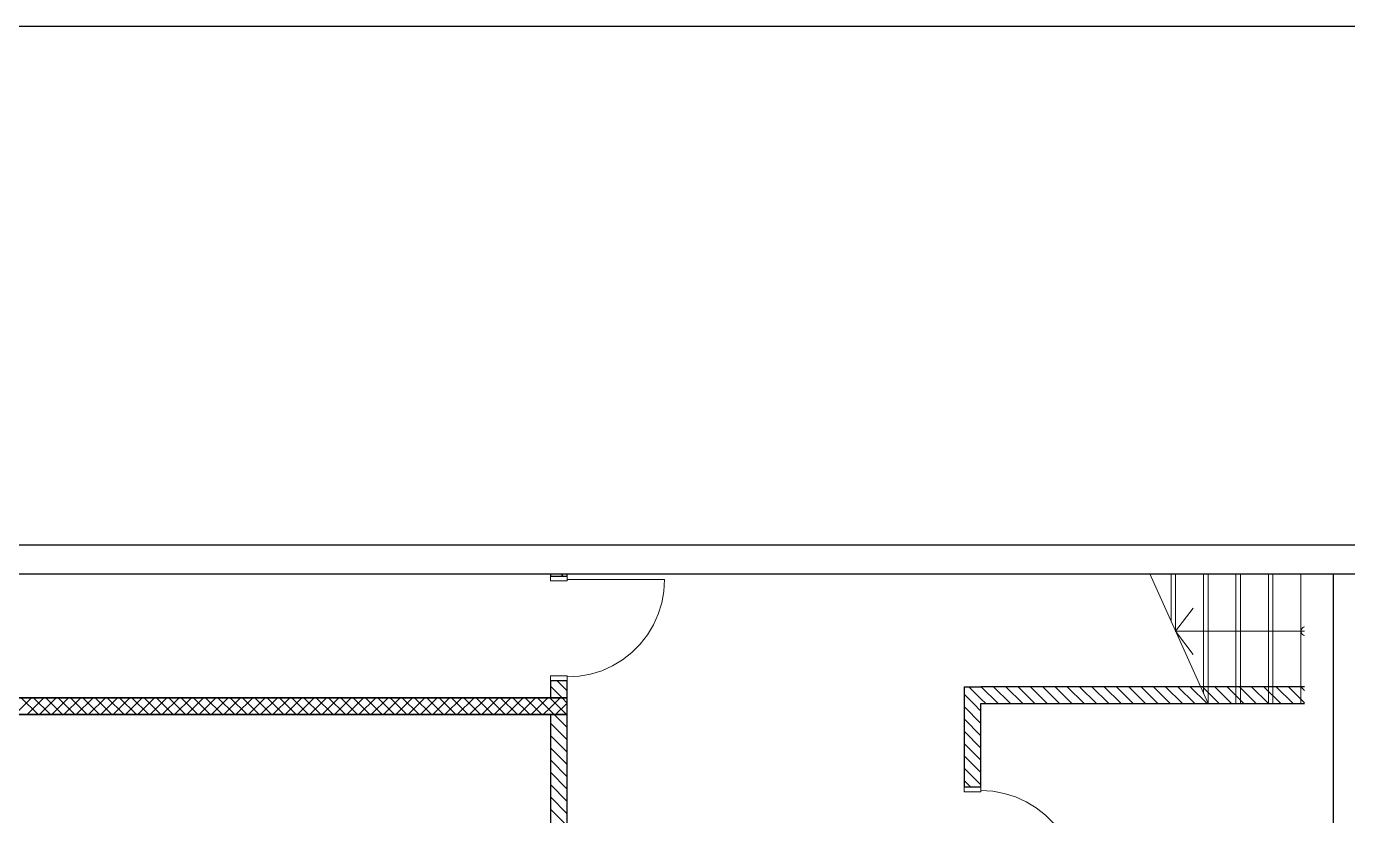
# Model space of a CAD drawing. Extents: x -1 to 1342, y -35 to 723.
# Drawn here: x 824.4 to 1052.4, y 553.3 to 689.5 of the extents above; entities that cross this region are included whole.
import ezdxf
from ezdxf.lldxf.tags import DXFTag

# ---------------------------------------------------------------- set-up
doc = ezdxf.new("R2010")
doc.units = 0
doc.layers.get('0').update_dxf_attribs({"lineweight": 18})
for name, color, linetype, lineweight in [('-1._UG_3_010 Türen', 7, 'Continuous', 25), ('-1._UG_3_015 Innenwände', 7, 'Continuous', 25), ('-1._UG_3_015 Innenwände Bauteilschraffuren', 7, 'Continuous', 25), ('-1._UG_3_015 Innenwände Schichttrennlinien', 7, 'Continuous', 25), ('-1._UG_3_055 Treppen', 7, 'Continuous', 25), ('910 Layout Planrahmen', 7, 'Continuous', 25)]:
    doc.layers.add(name, color=color, linetype=linetype, lineweight=lineweight)
doc.layers.add('GP_Kopf', color=7, linetype='Continuous', lineweight=25, true_color=0xffff80)
tags = doc.linetypes.add('Strich 2_1mm-A0SKLQRVLL', pattern=[0.003, 0.002, -0.001]).pattern_tags.tags
tags[6:7] = [DXFTag(74, 4), DXFTag(75, 0), DXFTag(340, '0'), DXFTag(46, 1.0), DXFTag(50, 0.0), DXFTag(44, 0.0), DXFTag(45, 0.0)]
tags[4:5] = [DXFTag(74, 4), DXFTag(75, 0), DXFTag(340, '0'), DXFTag(46, 1.0), DXFTag(50, 0.0), DXFTag(44, 0.0), DXFTag(45, 0.0)]

# ---------------------------------------------------------------- blocks, each defined once
blk = doc.blocks.new('Polygon-A0SKLQGTLL')
at = {"color": 0, "linetype": 'ByBlock', "lineweight": -2, "ltscale": 0.25}
blk.add_line((0, 600.03), (1260, 600.03), dxfattribs=at)
blk = doc.blocks.new('Maß-A0SKLQGXLL', base_point=(-1.06, 639.5))
at = {"color": 0, "linetype": 'ByBlock', "lineweight": -2, "ltscale": 0.25}
blk.add_line((1260, 689.5), (0, 689.5), dxfattribs=at)
blk = doc.blocks.new('Polygon-A0SKLQGZLL', base_point=(5, 5))
at = {"color": 0, "linetype": 'ByBlock', "lineweight": -2, "ltscale": 0.25}
blk.add_line((5, 595.03), (1255, 595.03), dxfattribs=at)
blk = doc.blocks.new('Referenz-A0SKLQRXLL', base_point=(5, 5))
at = {"layer": '-1._UG_3_010 Türen', "color": 0, "lineweight": -2}
for p, q in [((914.84, 594.63), (917.74, 594.63)), ((914.84, 594.63), (917.74, 594.63)), ((914.84, 576.63), (917.74, 576.63)), ((914.84, 576.63), (917.74, 576.63)), ((989.14, 558.23), (986.24, 558.23)), ((989.14, 558.23), (986.24, 558.23))]:
    blk.add_line(p, q, dxfattribs=at)
at = {"layer": '-1._UG_3_010 Türen', "color": 0, "lineweight": 13}
for p, q in [((914.84, 594.63), (917.74, 594.63)), ((914.84, 593.83), (914.84, 594.63)), ((917.74, 593.83), (914.84, 593.83)), ((917.74, 594.63), (917.74, 593.83)), ((917.74, 594.03), (934.54, 594.03)), ((914.84, 576.63), (914.84, 577.43)), ((914.84, 577.43), (917.74, 577.43)), ((917.74, 577.43), (917.74, 576.63)), ((917.74, 576.63), (914.84, 576.63)), ((989.14, 558.23), (986.24, 558.23)), ((986.24, 558.23), (986.24, 557.43)), ((986.24, 557.43), (989.14, 557.43)), ((989.14, 557.43), (989.14, 558.23))]:
    blk.add_line(p, q, dxfattribs=at)
at = {"layer": '-1._UG_3_010 Türen', "color": 0, "linetype": 'Continuous', "lineweight": 13, "ltscale": 16.9}
for p, q in [((934.42, 592), (934.54, 594.03)), ((934.05, 590.01), (934.42, 592)), ((933.45, 588.07), (934.05, 590.01)), ((931.57, 584.48), (932.62, 586.22)), ((932.62, 586.22), (933.45, 588.07)), ((930.32, 582.89), (931.57, 584.48)), ((927.28, 580.2), (928.88, 581.45)), ((928.88, 581.45), (930.32, 582.89)), ((925.55, 579.15), (927.28, 580.2)), ((917.74, 577.23), (919.77, 577.35)), ((919.77, 577.35), (921.76, 577.72)), ((921.76, 577.72), (923.7, 578.32)), ((923.7, 578.32), (925.55, 579.15)), ((991.17, 557.51), (989.14, 557.63)), ((993.16, 557.14), (991.17, 557.51)), ((995.1, 556.54), (993.16, 557.14)), ((996.95, 555.7), (995.1, 556.54)), ((998.68, 554.65), (996.95, 555.7)), ((1000.28, 553.4), (998.68, 554.65)), ((1001.72, 551.97), (1000.28, 553.4))]:
    blk.add_line(p, q, dxfattribs=at)
at = {"layer": '-1._UG_3_015 Innenwände', "color": 0, "lineweight": -2}
for p, q in [((914.84, 595.03), (914.84, 594.63)), ((914.84, 594.63), (917.74, 594.63)), ((917.74, 594.63), (917.74, 595.03)), ((914.84, 576.63), (917.74, 576.63)), ((914.84, 576.63), (914.84, 573.63)), ((917.74, 536.43), (917.74, 576.63)), ((986.24, 575.53), (986.24, 558.23)), ((986.24, 575.53), (989.14, 575.53)), ((1045, 575.53), (989.14, 575.53)), ((917.74, 570.73), (917.74, 573.63)), ((989.14, 558.23), (989.14, 572.63)), ((989.14, 572.63), (1045, 572.63)), ((914.84, 570.73), (914.84, 498.03)), ((989.14, 558.23), (986.24, 558.23))]:
    blk.add_line(p, q, dxfattribs=at)
at = {"layer": '-1._UG_3_015 Innenwände', "color": 0, "lineweight": 35}
for p, q in [((914.84, 573.63), (822.94, 573.63)), ((822.94, 570.73), (914.84, 570.73))]:
    blk.add_line(p, q, dxfattribs=at)
at = {"layer": '-1._UG_3_015 Innenwände Bauteilschraffuren', "color": 0, "linetype": 'Continuous', "lineweight": 13, "ltscale": 0.0169}
for p, q in [((914.84, 594.73), (914.94, 594.63)), ((916.66, 595.03), (917.06, 594.63)), ((914.84, 575.63), (916.85, 573.63)), ((915.97, 576.63), (917.74, 574.86)), ((987.07, 575.53), (989.14, 573.46)), ((989.19, 575.53), (992.09, 572.63)), ((991.32, 575.53), (994.22, 572.63)), ((993.44, 575.53), (996.34, 572.63)), ((995.56, 575.53), (998.46, 572.63)), ((997.68, 575.53), (1000.58, 572.63)), ((999.8, 575.53), (1002.7, 572.63)), ((1001.92, 575.53), (1004.82, 572.63)), ((1004.04, 575.53), (1006.94, 572.63)), ((1006.16, 575.53), (1009.06, 572.63)), ((1008.29, 575.53), (1011.19, 572.63)), ((1010.41, 575.53), (1013.31, 572.63)), ((1012.53, 575.53), (1015.43, 572.63)), ((1014.65, 575.53), (1017.55, 572.63)), ((1016.77, 575.53), (1019.67, 572.63)), ((1018.89, 575.53), (1021.79, 572.63)), ((1021.01, 575.53), (1023.91, 572.63)), ((1023.13, 575.53), (1026.03, 572.63)), ((1025.26, 575.53), (1028.16, 572.63)), ((1027.38, 575.53), (1030.28, 572.63)), ((1029.5, 575.53), (1032.4, 572.63)), ((1031.62, 575.53), (1034.52, 572.63)), ((1033.74, 575.53), (1036.64, 572.63)), ((1035.86, 575.53), (1038.76, 572.63)), ((1037.98, 575.53), (1040.88, 572.63)), ((1040.11, 575.53), (1043.01, 572.63)), ((1042.23, 575.53), (1045, 572.76)), ((1044.35, 575.53), (1045, 574.88)), ((822.94, 571.28), (825.29, 573.63)), ((826.41, 570.73), (823.51, 573.63)), ((824.51, 570.73), (827.41, 573.63)), ((828.53, 570.73), (825.63, 573.63)), ((826.63, 570.73), (829.53, 573.63)), ((830.65, 570.73), (827.75, 573.63)), ((828.76, 570.73), (831.66, 573.63)), ((832.77, 570.73), (829.87, 573.63)), ((830.88, 570.73), (833.78, 573.63)), ((834.89, 570.73), (831.99, 573.63)), ((833, 570.73), (835.9, 573.63)), ((837.02, 570.73), (834.12, 573.63)), ((835.12, 570.73), (838.02, 573.63)), ((839.14, 570.73), (836.24, 573.63)), ((837.24, 570.73), (840.14, 573.63)), ((841.26, 570.73), (838.36, 573.63)), ((839.36, 570.73), (842.26, 573.63)), ((843.38, 570.73), (840.48, 573.63)), ((841.48, 570.73), (844.38, 573.63)), ((845.5, 570.73), (842.6, 573.63)), ((843.6, 570.73), (846.5, 573.63)), ((847.62, 570.73), (844.72, 573.63)), ((845.73, 570.73), (848.63, 573.63)), ((849.74, 570.73), (846.84, 573.63)), ((847.85, 570.73), (850.75, 573.63)), ((851.87, 570.73), (848.97, 573.63)), ((849.97, 570.73), (852.87, 573.63)), ((853.99, 570.73), (851.09, 573.63)), ((852.09, 570.73), (854.99, 573.63)), ((856.11, 570.73), (853.21, 573.63)), ((854.21, 570.73), (857.11, 573.63)), ((858.23, 570.73), (855.33, 573.63)), ((856.33, 570.73), (859.23, 573.63)), ((860.35, 570.73), (857.45, 573.63)), ((858.45, 570.73), (861.35, 573.63)), ((862.47, 570.73), (859.57, 573.63)), ((860.57, 570.73), (863.47, 573.63)), ((864.59, 570.73), (861.69, 573.63)), ((862.7, 570.73), (865.6, 573.63)), ((866.71, 570.73), (863.81, 573.63)), ((864.82, 570.73), (867.72, 573.63)), ((868.84, 570.73), (865.94, 573.63)), ((866.94, 570.73), (869.84, 573.63)), ((870.96, 570.73), (868.06, 573.63)), ((869.06, 570.73), (871.96, 573.63)), ((873.08, 570.73), (870.18, 573.63)), ((871.18, 570.73), (874.08, 573.63)), ((875.2, 570.73), (872.3, 573.63)), ((873.3, 570.73), (876.2, 573.63)), ((877.32, 570.73), (874.42, 573.63)), ((875.42, 570.73), (878.32, 573.63)), ((879.44, 570.73), (876.54, 573.63)), ((877.55, 570.73), (880.45, 573.63)), ((881.56, 570.73), (878.66, 573.63)), ((879.67, 570.73), (882.57, 573.63)), ((883.69, 570.73), (880.79, 573.63)), ((881.79, 570.73), (884.69, 573.63)), ((885.81, 570.73), (882.91, 573.63)), ((883.91, 570.73), (886.81, 573.63)), ((887.93, 570.73), (885.03, 573.63)), ((886.03, 570.73), (888.93, 573.63)), ((890.05, 570.73), (887.15, 573.63)), ((888.15, 570.73), (891.05, 573.63)), ((892.17, 570.73), (889.27, 573.63)), ((890.27, 570.73), (893.17, 573.63)), ((894.29, 570.73), (891.39, 573.63)), ((892.39, 570.73), (895.29, 573.63)), ((896.41, 570.73), (893.51, 573.63)), ((894.52, 570.73), (897.42, 573.63)), ((898.53, 570.73), (895.63, 573.63)), ((896.64, 570.73), (899.54, 573.63)), ((900.66, 570.73), (897.76, 573.63)), ((898.76, 570.73), (901.66, 573.63)), ((902.78, 570.73), (899.88, 573.63)), ((900.88, 570.73), (903.78, 573.63)), ((904.9, 570.73), (902, 573.63)), ((903, 570.73), (905.9, 573.63)), ((907.02, 570.73), (904.12, 573.63)), ((905.12, 570.73), (908.02, 573.63)), ((909.14, 570.73), (906.24, 573.63)), ((907.24, 570.73), (910.14, 573.63)), ((911.26, 570.73), (908.36, 573.63)), ((909.37, 570.73), (912.27, 573.63)), ((913.38, 570.73), (910.48, 573.63)), ((911.49, 570.73), (914.39, 573.63)), ((914.84, 571.39), (912.6, 573.63)), ((914.84, 573.51), (914.73, 573.63)), ((914.84, 571.96), (916.51, 573.63)), ((917.63, 570.73), (914.84, 573.51)), ((915.73, 570.73), (917.74, 572.74)), ((917.74, 572.73), (916.85, 573.63)), ((986.24, 574.24), (987.85, 572.63)), ((987.85, 572.63), (989.14, 571.34)), ((989.14, 573.46), (989.97, 572.63)), ((913.61, 570.73), (914.84, 571.96)), ((915.5, 570.73), (914.84, 571.39)), ((915.5, 570.73), (917.74, 568.49)), ((917.63, 570.73), (917.74, 570.61)), ((986.24, 572.12), (989.14, 569.22)), ((914.84, 569.27), (917.74, 566.37)), ((986.24, 570), (989.14, 567.1)), ((986.24, 567.87), (989.14, 564.97)), ((914.84, 567.15), (917.74, 564.25)), ((986.24, 565.75), (989.14, 562.85)), ((914.84, 565.03), (917.74, 562.13)), ((986.24, 563.63), (989.14, 560.73)), ((914.84, 562.91), (917.74, 560.01)), ((986.24, 561.51), (989.14, 558.61)), ((914.84, 560.79), (917.74, 557.89)), ((914.84, 558.66), (917.74, 555.76)), ((986.24, 559.39), (987.4, 558.23)), ((914.84, 556.54), (917.74, 553.64)), ((914.84, 554.42), (917.74, 551.52))]:
    blk.add_line(p, q, dxfattribs=at)
at = {"layer": '-1._UG_3_015 Innenwände Schichttrennlinien', "color": 0, "lineweight": 35}
for p, q in [((917.74, 573.63), (914.84, 573.63)), ((917.74, 573.63), (914.84, 573.63)), ((914.84, 570.73), (917.74, 570.73)), ((914.84, 570.73), (917.74, 570.73))]:
    blk.add_line(p, q, dxfattribs=at)
at = {"layer": '-1._UG_3_055 Treppen', "color": 0, "lineweight": 13}
for p, q in [((1028.34, 572.63), (1018.31, 595.03)), ((1028.34, 572.63), (1018.31, 595.03)), ((1022.74, 595.03), (1022.74, 585.13)), ((1022.74, 585.13), (1022.74, 595.03)), ((1022.74, 595.03), (1022.74, 585.13)), ((1022.74, 585.13), (1022.74, 595.03)), ((1028.34, 572.63), (1028.34, 595.03)), ((1028.34, 572.63), (1028.34, 595.03)), ((1028.34, 595.03), (1028.34, 572.63)), ((1028.34, 595.03), (1028.34, 572.63)), ((1033.94, 572.63), (1033.94, 595.03)), ((1033.94, 595.03), (1033.94, 572.63)), ((1033.94, 572.63), (1033.94, 595.03)), ((1033.94, 595.03), (1033.94, 572.63)), ((1039.54, 595.03), (1039.54, 572.63)), ((1039.54, 595.03), (1039.54, 572.63)), ((1039.54, 572.63), (1039.54, 595.03)), ((1039.54, 572.63), (1039.54, 595.03)), ((1025.74, 589.13), (1022.74, 585.13)), ((1025.74, 589.13), (1022.74, 585.13)), ((1022.74, 585.13), (1025.74, 581.13)), ((1039.54, 585.13), (1022.74, 585.13)), ((1022.74, 585.13), (1025.74, 581.13)), ((1039.54, 585.13), (1022.74, 585.13)), ((1045, 585.13), (1039.54, 585.13)), ((1045, 585.13), (1039.54, 585.13)), ((1044.44, 585.4), (1044.4, 585.22)), ((1044.44, 585.4), (1044.4, 585.22)), ((1044.4, 585.22), (1044.4, 585.03)), ((1044.4, 585.22), (1044.4, 585.03)), ((1044.4, 585.03), (1044.44, 584.85)), ((1044.4, 585.03), (1044.44, 584.85)), ((1044.53, 585.57), (1044.44, 585.4)), ((1044.53, 585.57), (1044.44, 585.4)), ((1044.44, 584.85), (1044.53, 584.69)), ((1044.44, 584.85), (1044.53, 584.69)), ((1044.66, 585.71), (1044.53, 585.57)), ((1044.66, 585.71), (1044.53, 585.57)), ((1044.53, 584.69), (1044.66, 584.55)), ((1044.53, 584.69), (1044.66, 584.55)), ((1044.82, 585.81), (1044.66, 585.71)), ((1044.82, 585.81), (1044.66, 585.71)), ((1044.66, 584.55), (1044.82, 584.45)), ((1044.66, 584.55), (1044.82, 584.45)), ((1045, 585.86), (1044.82, 585.81)), ((1045, 585.86), (1044.82, 585.81)), ((1044.82, 584.45), (1045, 584.39)), ((1044.82, 584.45), (1045, 584.39)), ((1028.34, 572.63), (1033.94, 572.63)), ((1028.34, 572.63), (1045, 572.63)), ((1028.34, 572.63), (1033.94, 572.63)), ((1028.34, 572.63), (1045, 572.63)), ((1033.94, 572.63), (1039.54, 572.63)), ((1033.94, 572.63), (1039.54, 572.63)), ((1039.54, 572.63), (1045, 572.63)), ((1039.54, 572.63), (1045, 572.63))]:
    blk.add_line(p, q, dxfattribs=at)
at = {"layer": '-1._UG_3_055 Treppen', "color": 0, "linetype": 'Strich 2_1mm-A0SKLQRVLL', "lineweight": 13, "ltscale": 16.9}
for p, q in [((1021.94, 586.91), (1021.94, 595.03)), ((1021.94, 586.91), (1021.94, 595.03)), ((1027.54, 574.41), (1027.54, 595.03)), ((1027.54, 574.41), (1027.54, 595.03)), ((1033.14, 572.63), (1033.14, 595.03)), ((1033.14, 572.63), (1033.14, 595.03)), ((1038.74, 572.63), (1038.74, 595.03)), ((1038.74, 572.63), (1038.74, 595.03)), ((1044.34, 572.63), (1044.34, 595.03)), ((1044.34, 572.63), (1044.34, 595.03))]:
    blk.add_line(p, q, dxfattribs=at)
at = {"layer": '910 Layout Planrahmen', "color": 0, "lineweight": 13}
blk.add_line((1050, 595.03), (1050, 5), dxfattribs=at)

msp = doc.modelspace()

# ---------------------------------------------------------------- linework, layer by layer
at = {"layer": 'GP_Kopf', "ltscale": 0.25}
msp.add_line((1050, 5), (1050, 595.03), dxfattribs=at)

# ---------------------------------------------------------------- block references
at = {"color": 8, "lineweight": 25, "ltscale": 0.25, "true_color": 0x808080}
msp.add_blockref('Referenz-A0SKLQRXLL', (5, 5), dxfattribs=at)
at = {"layer": 'GP_Kopf', "ltscale": 0.25}
for name, p in [('Maß-A0SKLQGXLL', (-1.06, 639.5)), ('Polygon-A0SKLQGTLL', (0, 0)), ('Polygon-A0SKLQGZLL', (5, 5))]:
    msp.add_blockref(name, p, dxfattribs=at)

doc.saveas('drawing.dxf')
